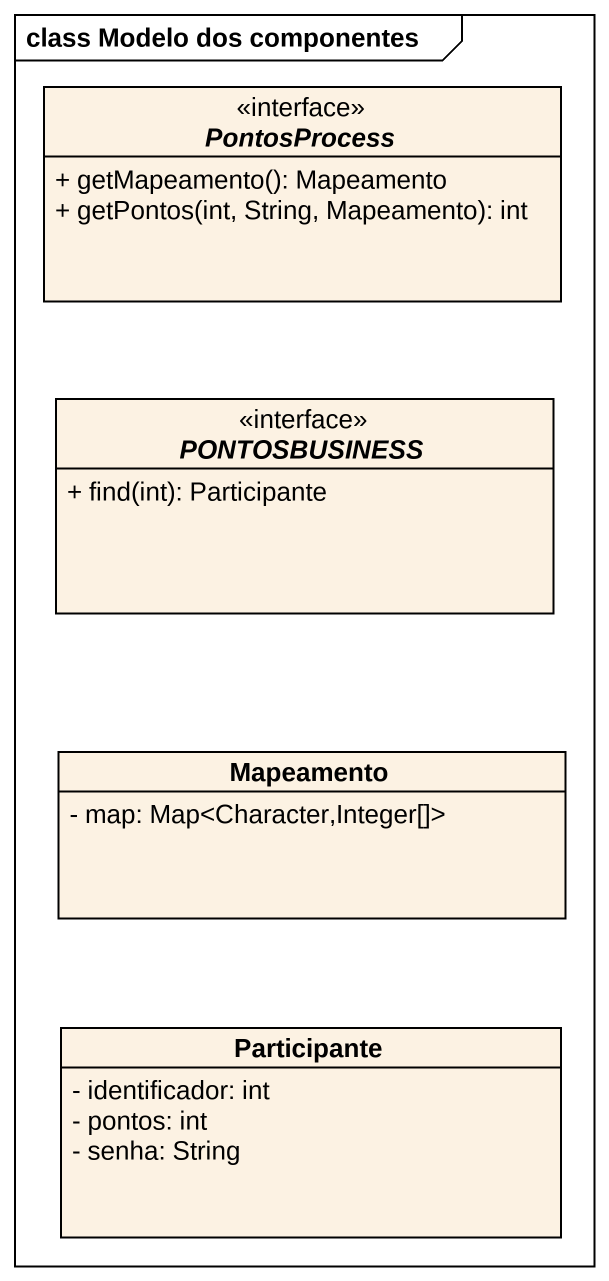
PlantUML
@startuml
mainframe class Modelo dos componentes
hide circle
hide empty members
skinparam classAttributeIconSize 0
interface PontosProcess <<interface>> {
  + getMapeamento(): Mapeamento
  + getPontos(int, String, Mapeamento): int
}
interface PONTOSBUSINESS <<interface>> {
  + find(int): Participante
}
class Mapeamento {
  - map: Map<Character,Integer[]>
}
class Participante {
  - identificador: int
  - pontos: int
  - senha: String
}
@enduml
